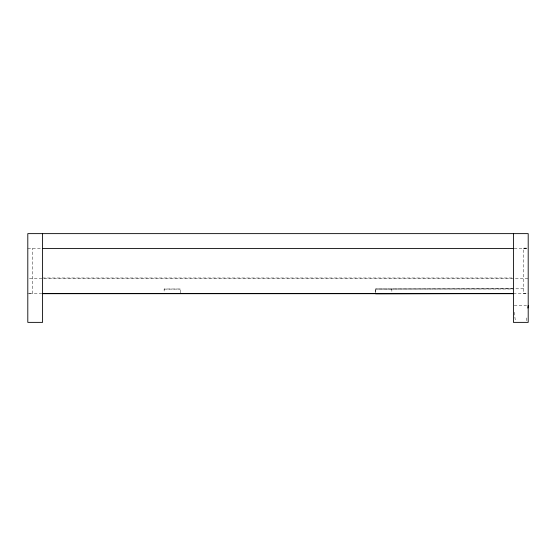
<?xml version="1.0" encoding="UTF-8"?>
<svg xmlns="http://www.w3.org/2000/svg" width="556" height="556" viewBox="0 0 556 556"><rect width="100%" height="100%" fill="white"/><g stroke="black" fill="none" stroke-linecap="round" stroke-linejoin="round"><path stroke-width="0.42" stroke-dasharray="2.78 2.08" d="M512.542 288.8L375.613 289.002L391.869 289.092M526.268 320.687L526.803 316.475M526.636 248.122L523.516 248.122L523.516 293.776L526.636 293.776M27.8 248.421L41.77 248.421M514.23 248.421L526.636 248.421M523.516 248.713L526.636 248.713M42.59 278L513.41 278M29.44 278.688L528.2 278.688M523.516 288.8L391.848 289.002L391.869 293.478M375.613 292.901L375.613 289.002L513.41 289.002M164.138 289.092L180.387 289.092M29.44 293.478L41.77 293.478M513.41 293.478L528.2 293.478M27.8 293.776L32.484 293.776L32.484 248.421M514.23 305.536L526.56 305.536M514.265 312.27L515.342 320.687M375.613 289.002L375.62 293.686M180.387 292.901L180.387 289.002L164.138 289.002L164.138 292.901"/><path stroke-width="0.83" d="M527.88 308.059L528.2 305.536M42.59 248.421L513.41 248.421M42.569 293.478L513.431 293.478L375.613 293.776M42.59 293.686L513.41 293.686M513.41 233.631L513.41 322.369L528.2 322.369L528.2 233.631L27.8 233.631L27.8 322.369L42.59 322.369L42.59 233.631"/></g></svg>
